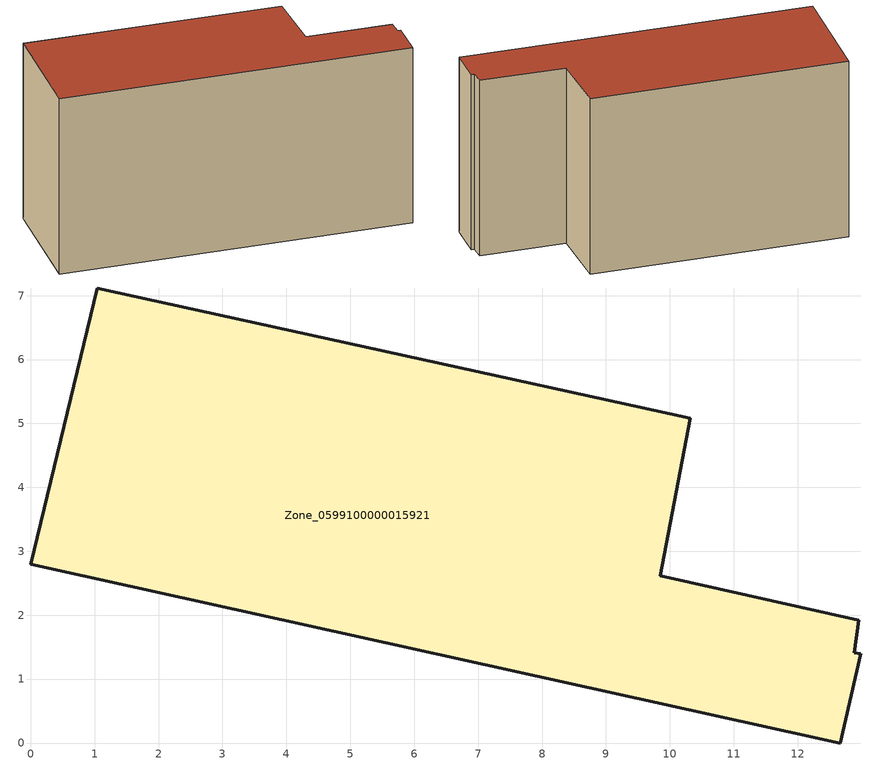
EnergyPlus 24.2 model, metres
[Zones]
Zone_0599100000015921
 floor ground (C_G): 1.04,7.12 10.32,5.08 9.85,2.62 12.96,1.92 12.88,1.41 12.99,1.4 12.67,0 0,2.8 z0
 wall outside (C_F): 10.32,5.08 1.04,7.12 0,2.8 12.67,0 12.99,1.4 12.88,1.41 12.96,1.92 9.85,2.62 10.32,5.08 z0:6.89
 roof outside (C_R): 12.67,0 12.99,1.4 12.88,1.41 12.96,1.92 9.85,2.62 10.32,5.08 1.04,7.12 0,2.8 z6.89
[BUILDING]
Pand.0599100000015921: North Axis=0; Terrain=City; Loads Convergence Tolerance Value=0.04; Temperature Convergence Tolerance Value=0.4; Solar Distribution=FullExterior; Maximum Number of Warmup Days=25; Minimum Number of Warmup Days=1
[Site:Location]
Rotterdam.The.Hague.AP_ZH_NLD Design_Conditions: Latitude=51.96; Longitude=4.45; Time Zone=1; Elevation=-4.5
[SITE:GROUNDTEMPERATURE:BUILDINGSURFACE]
18, 18, 18, 18, 18, 18, 18, 18, 18, 18, 18, 18
[MATERIAL] Thermal Absorptance=0.9; Solar Absorptance=0.7; Visible Absorptance=0.7
Name | Roughness | Thickness | Conductivity | Density | Specific Heat
G.TC.1946 | MediumSmooth | 0.15 | 1 | 540 | 1210
F.TC.1946 | Rough | 0.3 | 0.857143 | 1920 | 840
R.TC.1946 | MediumRough | 0.2 | 0.909091 | 1500 | 1000
[CONSTRUCTION]
C_G: G.TC.1946
C_F: F.TC.1946
C_R: R.TC.1946
[ZONE]
Zone_0599100000015921: Type=1; Multiplier=1; Ceiling Height=Autocalculate; Volume=Autocalculate; Floor Area=autocalculate; Part of Total Floor Area=Yes
[ZONEINFILTRATION:DESIGNFLOWRATE]
Infil_Zone_0599100000015921: Zone or ZoneList or Space or SpaceList=Zone_0599100000015921; Schedule=AlwaysOn; Design Flow Rate Calculation Method=Flow/Area; Flow Rate per Floor Area=0.003; Constant Term Coefficient=1; Temperature Term Coefficient=0; Velocity Term Coefficient=0; Velocity Squared Term Coefficient=0
[HVACTEMPLATE:ZONE:IDEALLOADSAIRSYSTEM]
Zone_0599100000015921: Maximum Heating Supply Air Temperature=50; Minimum Cooling Supply Air Temperature=13; Maximum Heating Supply Air Humidity Ratio=0.0156; Minimum Cooling Supply Air Humidity Ratio=0.0077; Heating Limit=NoLimit; Cooling Limit=NoLimit; Dehumidification Control Type=ConstantSensibleHeatRatio; Cooling Sensible Heat Ratio=0.7; Dehumidification Setpoint=60; Humidification Control Type=None; Humidification Setpoint=30; Outdoor Air Method=None; Outdoor Air Flow Rate per Person=0.00944; Outdoor Air Flow Rate per Zone Floor Area=0; Outdoor Air Flow Rate per Zone=0; Demand Controlled Ventilation Type=None; Outdoor Air Economizer Type=NoEconomizer; Heat Recovery Type=None; Sensible Heat Recovery Effectiveness=0.7; Latent Heat Recovery Effectiveness=0.65
[ZONECONTROL:THERMOSTAT]
ThermostatControl_Zone_0599100000015921: Zone or ZoneList=Zone_0599100000015921; Control Type Schedule=DualSetpointControlType; Control 1=Thermostat_Zone_0599100000015921; Temperature Difference Between Cutout And Setpoint=0
[THERMOSTATSETPOINT:DUALSETPOINT]
Thermostat_Zone_0599100000015921: Heating Setpoint Temperature Schedule=HeatingSetpoint_Zone_0599100000015921; Cooling Setpoint Temperature Schedule=CoolingSetpoint_Zone_0599100000015921
[SCHEDULE:COMPACT]
HeatingSetpoint_Zone_0599100000015921: Through: 12/31, For: AllDays, Until: 24:00, 21
CoolingSetpoint_Zone_0599100000015921: Through: 12/31, For: AllDays, Until: 24:00, 24
DualSetpointControlType: Through: 12/31, For: AllDays, Until: 24:00, 4
AlwaysOn: Through: 12/31, For: AllDays, Until: 24:00, 1
